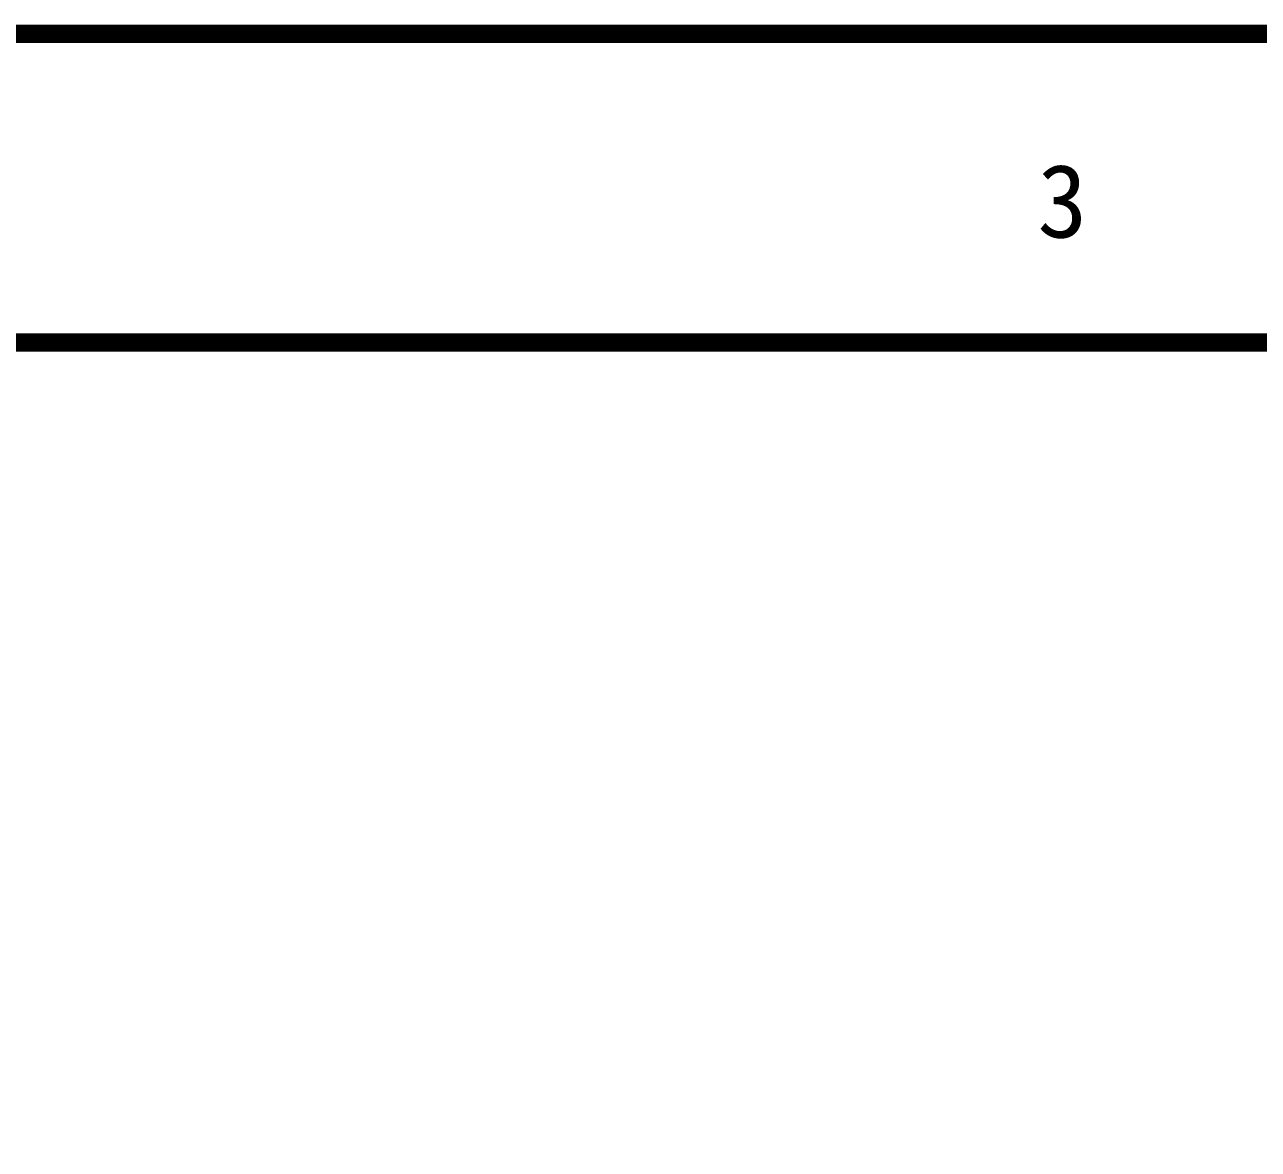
# Model space of a CAD drawing. Header units: inches. Extents: x 0 to 11.5, y 0 to 7.6.
# Drawn here: x 6.492 to 7.293, y 6.876 to 7.606 of the extents above; entities that cross this region are included whole.
import ezdxf

# ---------------------------------------------------------------- set-up
doc = ezdxf.new("R2010")
doc.units = ezdxf.units.IN
doc.header["$MEASUREMENT"] = 0
doc.layers.add('Sheet', color=255, linetype='Continuous')

msp = doc.modelspace()

# ---------------------------------------------------------------- linework, layer by layer
at = {"layer": 'Sheet'}
for points in [[(0.00066, 7.6, 0.0118, 0.0118, 0), (11.5, 7.6, 0.0118, 0.0118, 0), (11.5, 0, 0.0118, 0.0118, 0), (0.00066, 0, 0.0118, 0.0118, 0), (0.00066, 7.6, 0.0118, 0.0118, 0)], [(0.00066, 7.6, 0.0039, 0.0039, 0), (0.00066, 0, 0.0039, 0.0039, 0), (11.5, 0, 0.0039, 0.0039, 0), (11.5, 7.6, 0.0039, 0.0039, 0), (0.00066, 7.6, 0.0039, 0.0039, 0), (0.00066, 7.6, 0.0039, 0.0039, 0)], [(0.20044, 7.39955, 0.0118, 0.0118, 0), (11.30022, 7.39955, 0.0118, 0.0118, 0), (11.30022, 0.19979, 0.0118, 0.0118, 0), (0.20044, 0.19979, 0.0118, 0.0118, 0), (0.20044, 7.39955, 0.0118, 0.0118, 0)], [(0.20044, 7.39955, 0.0039, 0.0039, 0), (0.20044, 0.19979, 0.0039, 0.0039, 0), (11.30022, 0.19979, 0.0039, 0.0039, 0), (11.30022, 7.39955, 0.0039, 0.0039, 0), (0.20044, 7.39955, 0.0039, 0.0039, 0), (0.20044, 7.39955, 0.0039, 0.0039, 0)]]:
    msp.add_lwpolyline(points, format="xyseb", close=True, dxfattribs=at)

# ---------------------------------------------------------------- texts
msp.add_text('3', height=0.04763, dxfattribs=at).set_placement((7.14979, 7.46769))

doc.saveas('drawing.dxf')
